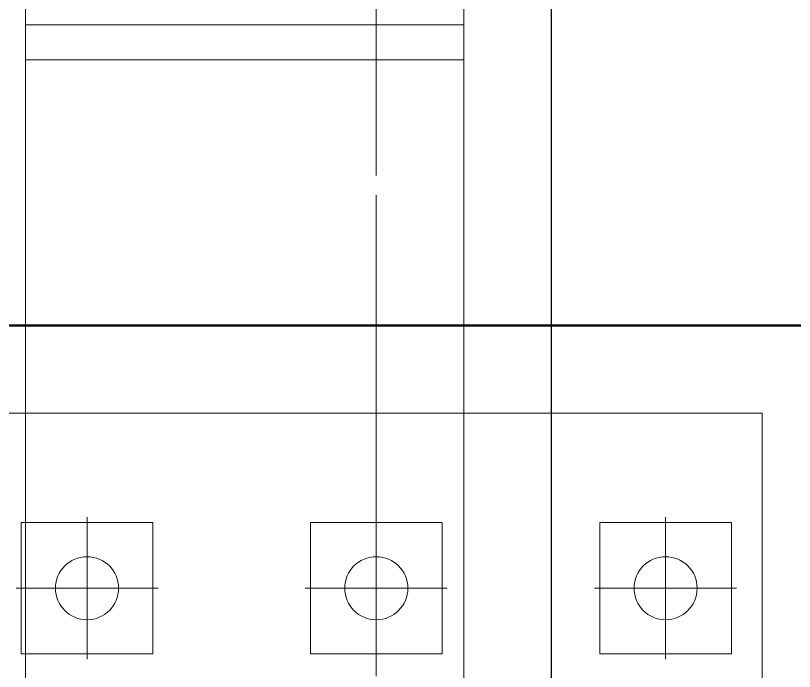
# Model space of a CAD drawing. Header units: millimetres. Extents: x 163705 to 1616509, y 81827 to 302547.
# Drawn here: x 206222.1 to 206666.3, y 143362.2 to 143736.5 of the extents above; entities that cross this region are included whole.
import ezdxf

# ---------------------------------------------------------------- set-up
doc = ezdxf.new("R2010")
doc.units = ezdxf.units.MM
doc.header["$LTSCALE"] = 10
doc.linetypes.add('CENTER2', pattern=[28.575, 19.05, -3.175, 3.175, -3.175])
for name, color, linetype, lineweight in [('1-中心线', 1, 'CENTER2', 0), ('1-护栏', 4, 'Continuous', 18), ('1-设备轮廓', 2, 'Continuous', 18), ('1-钢构', 6, 'Continuous', 0)]:
    doc.layers.add(name, color=color, linetype=linetype, lineweight=lineweight)

# ---------------------------------------------------------------- blocks, each defined once
blk = doc.blocks.new('G$CFEC4C302')
for p, q in [((55, 759.5), (55, 840.5)), ((220, 759.5), (220, 840.5)), ((385, 759.5), (385, 840.5)), ((14.5, 800), (95.5, 800)), ((179.5, 800), (260.5, 800)), ((344.5, 800), (425.5, 800))]:
    blk.add_line(p, q)
for points in [[(0, 0), (0, 900), (440, 900), (440, 0)], [(17.5, 762.5), (17.5, 837.5), (92.5, 837.5), (92.5, 762.5)], [(182.5, 762.5), (182.5, 837.5), (257.5, 837.5), (257.5, 762.5)], [(347.5, 762.5), (347.5, 837.5), (422.5, 837.5), (422.5, 762.5)]]:
    blk.add_lwpolyline(points, close=True)
for centre in [(55, 800), (220, 800), (385, 800)]:
    blk.add_circle(centre, 18)
blk = doc.blocks.new('A$C2f6614b9')
at = {"layer": '1-设备轮廓', "lineweight": 50, "ltscale": 5}
blk.add_line((16925.01, 950), (1300, 950), dxfattribs=at)
at = {"layer": '1-钢构'}
blk.add_blockref('G$CFEC4C302', (6080, 0), dxfattribs=at)
blk = doc.blocks.new('A$Cf51e8010')
at = {"layer": '1-护栏'}
blk.add_line((7053, 8500), (7053, 50), dxfattribs=at)
blk = doc.blocks.new('G$CFDCBCB0A')
for p, q in [((4250, 546.5), (4500, 546.5)), ((4250, 526.5), (4500, 526.5))]:
    blk.add_line(p, q)
blk.add_lwpolyline([(250, 0), (250, 5000), (4250, 5000), (4250, 0)], close=True)
blk.add_lwpolyline([(4500, 526.5), (4500, 726.5)])
blk = doc.blocks.new('A$C5a2f2e4f')
blk.add_lwpolyline([(3, 12600.13), (3, 600.13), (7103, 600.13), (7103, 18000.13), (3, 18000.13), (3, 12600.13)], close=True)
at = {"layer": '1-中心线'}
blk.add_line((7003, 19127.38), (7003, 0), dxfattribs=at)
at = {"layer": '1-护栏'}
blk.add_lwpolyline([(53, 12550.13), (53, 650.13), (7053, 650.13), (7053, 17950.13), (53, 17950.13), (53, 12550.13)], close=True, dxfattribs=at)
at = {"layer": '1-设备轮廓'}
blk.add_blockref('G$CFDCBCB0A', (2553, 2125.13), dxfattribs=at)
blk = doc.blocks.new('A$Caa9cde6e')
blk.add_lwpolyline([(3, 0), (7103, 0), (7103, 12000), (3, 12000)], close=True)
at = {"layer": '1-护栏'}
blk.add_lwpolyline([(53, 50), (7053, 50), (7053, 11950), (53, 11950)], close=True, dxfattribs=at)

msp = doc.modelspace()

# ---------------------------------------------------------------- linework, layer by layer
at = {"layer": '1-中心线'}
msp.add_line((206427.833, 161286.876), (206427.833, 140759.499), dxfattribs=at)

# ---------------------------------------------------------------- block references
for name, p in [('A$C5a2f2e4f', (199424.833, 141059.499)), ('A$Cf51e8010', (199424.833, 141759.632)), ('A$Caa9cde6e', (199424.833, 141659.632)), ('A$C2f6614b9', (200127.833, 142609.632))]:
    msp.add_blockref(name, p)

doc.saveas('drawing.dxf')
